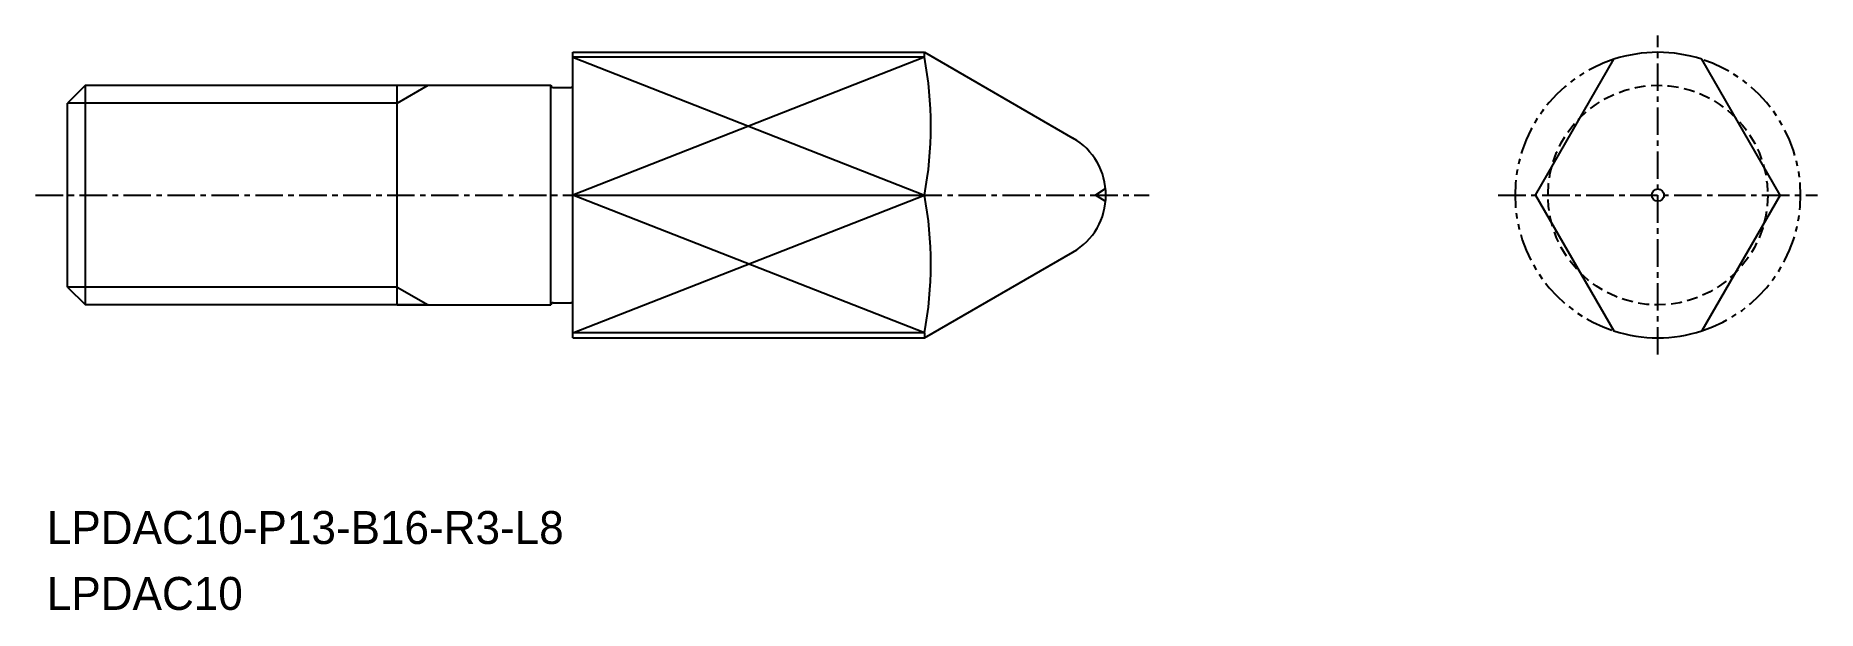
# Model space of a CAD drawing. Extents: x -1744.8 to -1663.7, y -703.1 to -676.9.
import ezdxf

# ---------------------------------------------------------------- set-up
doc = ezdxf.new("R2010")
doc.units = 0
for name, pattern in [('CENTER', [2, 1.25, -0.25, 0.25, -0.25]), ('DASHED', [0.75, 0.5, -0.25]), ('PHANTOM', [2.5, 1.25, -0.25, 0.25, -0.25, 0.25, -0.25])]:
    doc.linetypes.add(name, pattern=pattern)
doc.layers.get('0').update_dxf_attribs({"linetype": 'CONTINUOUS'})
doc.layers.add('CENTER', color=1, linetype='CENTER')

msp = doc.modelspace()

# ---------------------------------------------------------------- linework, layer by layer
for p, q in [((-1720.357, -677.678), (-1704.357, -677.678)), ((-1720.357, -690.678), (-1720.357, -677.678)), ((-1704.357, -677.904), (-1720.357, -677.904)), ((-1704.357, -677.904), (-1704.357, -677.678)), ((-1704.357, -677.678), (-1697.598, -681.58)), ((-1728.357, -689.178), (-1728.357, -679.178)), ((-1728.357, -679.178), (-1721.357, -679.178)), ((-1721.357, -689.178), (-1721.357, -679.178)), ((-1721.357, -689.178), (-1721.357, -679.178)), ((-1721.257, -679.278), (-1720.457, -679.278)), ((-1720.357, -679.178), (-1720.357, -679.178)), ((-1704.357, -690.678), (-1697.598, -686.777)), ((-1728.357, -689.178), (-1721.357, -689.178)), ((-1721.257, -689.078), (-1720.457, -689.078)), ((-1720.357, -689.178), (-1720.357, -689.178)), ((-1704.357, -690.453), (-1720.357, -690.453)), ((-1720.357, -690.678), (-1704.357, -690.678)), ((-1704.357, -690.453), (-1704.357, -690.678))]:
    msp.add_line(p, q)
at = {"color": 3, "linetype": 'CONTINUOUS'}
for p, q in [((-1720.357, -677.904), (-1704.357, -684.178)), ((-1704.357, -677.904), (-1720.357, -684.178)), ((-1728.357, -679.99), (-1726.95, -679.178)), ((-1728.357, -679.99), (-1743.357, -679.99)), ((-1704.357, -690.453), (-1720.357, -684.178)), ((-1720.357, -690.453), (-1704.357, -684.178)), ((-1728.357, -688.366), (-1743.357, -688.366)), ((-1728.357, -688.366), (-1726.95, -689.178))]:
    msp.add_line(p, q, dxfattribs=at)
at = {"color": 7, "linetype": 'CONTINUOUS'}
for p, q in [((-1676.547, -684.178), (-1672.977, -677.994)), ((-1665.406, -684.178), (-1668.977, -677.994)), ((-1742.545, -679.178), (-1743.357, -679.99)), ((-1742.545, -679.178), (-1726.95, -679.178)), ((-1742.545, -689.178), (-1742.545, -679.178)), ((-1743.357, -688.366), (-1743.357, -679.99)), ((-1720.357, -684.178), (-1704.357, -684.178)), ((-1676.547, -684.178), (-1672.977, -690.363)), ((-1665.406, -684.178), (-1668.977, -690.363)), ((-1743.357, -688.366), (-1742.545, -689.178)), ((-1726.95, -689.178), (-1742.545, -689.178))]:
    msp.add_line(p, q, dxfattribs=at)
at = {"color": 3}
for p in [(-1696.133, -683.898), (-1696.133, -684.459)]:
    msp.add_line(p, (-1696.567, -684.178), dxfattribs=at)
at = {"color": 3, "linetype": 'DASHED'}
msp.add_circle((-1670.977, -684.178), 5, dxfattribs=at)
msp.add_circle((-1670.977, -684.178), 0.281)
at = {"color": 7, "linetype": 'CONTINUOUS'}
for centre, start, end in [((-1721.139, -681.041), 349.41085, 10.58915), ((-1721.139, -687.316), 349.41079, 10.5891)]:
    msp.add_arc(centre, 17.073, start, end, dxfattribs=at)
for centre, radius, start, end in [((-1670.977, -684.178), 6.5, 72.07979, 107.92021), ((-1721.257, -679.178), 0.1, 180, 270), ((-1720.457, -679.178), 0.1, 270, 0), ((-1699.098, -684.178), 3, 300, 60), ((-1721.257, -689.178), 0.1, 90, 180), ((-1720.457, -689.178), 0.1, 0, 90), ((-1670.977, -684.178), 6.5, 252.07979, 287.92021)]:
    msp.add_arc(centre, radius, start, end)
at = {"color": 3, "linetype": 'PHANTOM'}
for start, end in [(107.92021, 252.07979), (287.92021, 72.07979)]:
    msp.add_arc((-1670.977, -684.178), 6.5, start, end, dxfattribs=at)
at = {"layer": 'CENTER', "color": 1, "linetype": 'CENTER'}
for p, q in [((-1670.977, -691.438), (-1670.977, -676.918)), ((-1744.81, -684.178), (-1694.135, -684.178)), ((-1678.237, -684.178), (-1663.717, -684.178))]:
    msp.add_line(p, q, dxfattribs=at)

# ---------------------------------------------------------------- texts
for s, p in [('LPDAC10-P13-B16-R3-L8', (-1744.3, -700.061)), ('LPDAC10', (-1744.3, -703.061))]:
    msp.add_text(s, height=1.5).set_placement(p)

doc.saveas('drawing.dxf')
